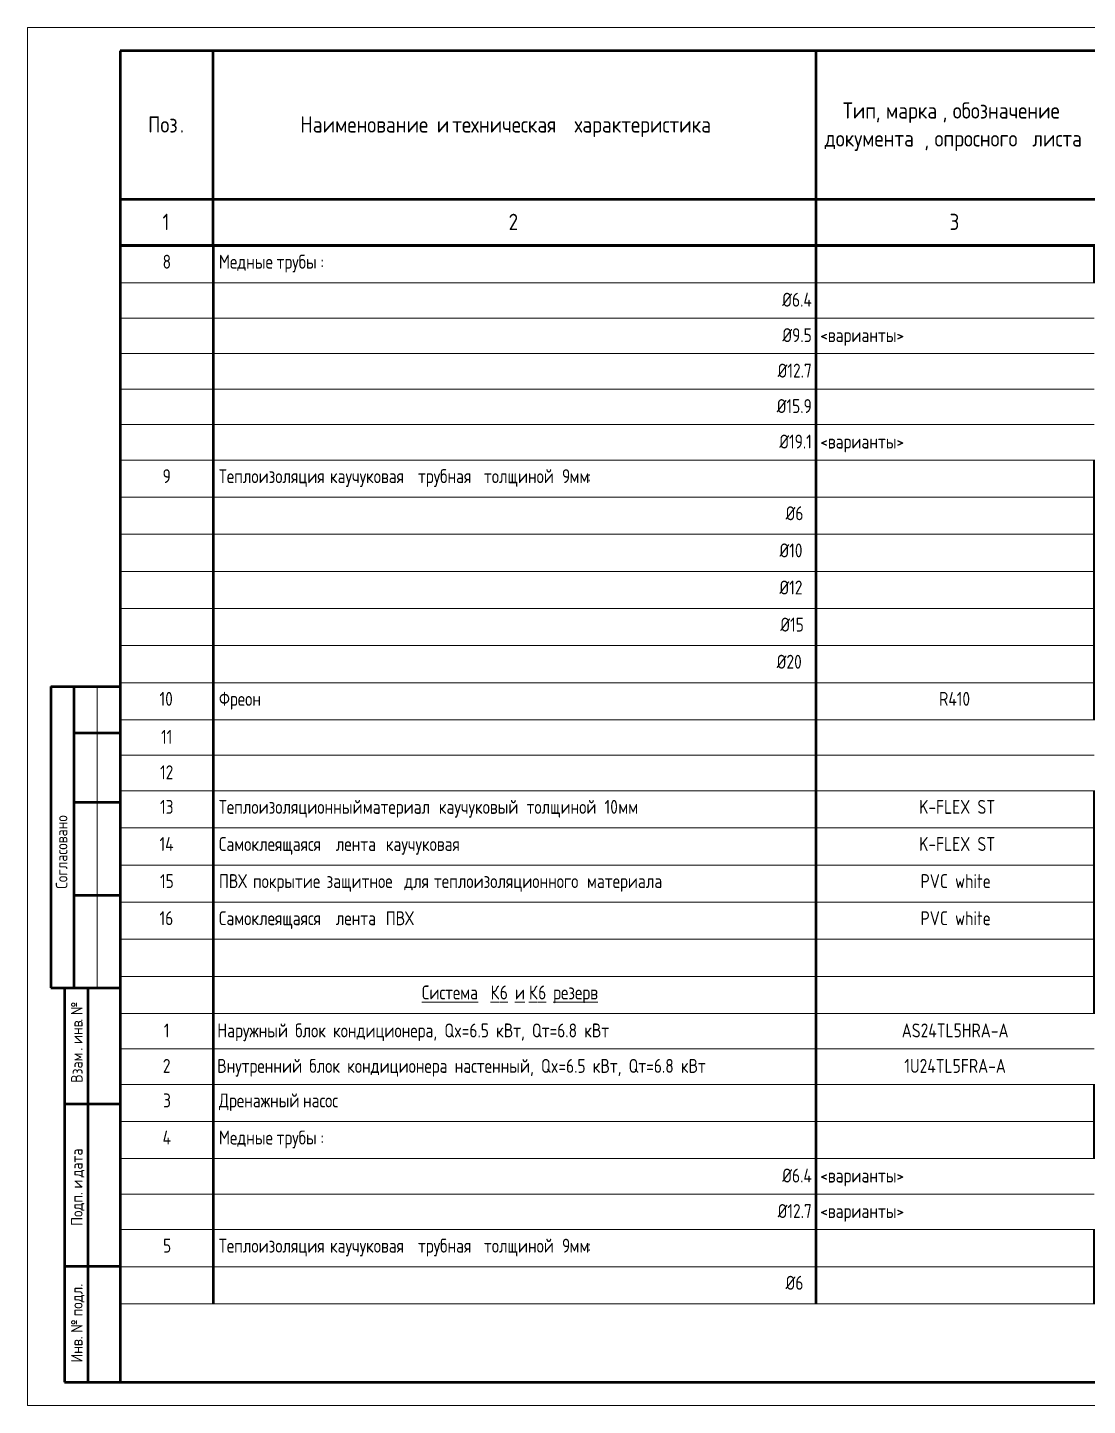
# Model space of a CAD drawing. Header units: millimetres. Extents: x -420 to 2940, y 0 to 297.
# Drawn here: x 1260 to 1488.5, y 0 to 297 of the extents above; entities that cross this region are included whole.
import ezdxf

# ---------------------------------------------------------------- set-up
doc = ezdxf.new("R2010")
doc.units = ezdxf.units.MM
for name, color, linetype, lineweight in [('Аннотация', 7, 'Continuous', 50), ('Графика', 7, 'Continuous', 20), ('Линии', 7, 'Continuous', 20), ('Основная надпись', 7, 'Continuous', 30)]:
    doc.layers.add(name, color=color, linetype=linetype, lineweight=lineweight)
doc.styles.add('$4$GOST 2.304 type A', font='GOST2304A.ttf', dxfattribs={"height": 3})
doc.styles.add('$4$GOST 2.304 type A_B', font='', dxfattribs={"height": 3})
doc.styles.add('$4$GOST Common', font='GOST_Common.ttf', dxfattribs={"width": 0.9, "height": 3.5})
doc.styles.add('$4$GOST Common_1', font='GOST_Common.ttf', dxfattribs={"width": 0.9, "height": 2.5})
doc.styles.get('$4$GOST 2.304 type A_B').set_extended_font_data('GOST 2.304 type A', bold=True)

# ---------------------------------------------------------------- blocks, each defined once
blk = doc.blocks.new('$0$ADSK_ОсновнаяНадпись1 - Форма 6-3285531-5')
at = {"layer": 'Аннотация'}
for p, q in [((-572, 101.5), (-572, 143.5)), ((-442, 143.5), (-442, 101.5)), ((-592, 111.5), (-197, 111.5)), ((-592, 101.5), (-197, 101.5))]:
    blk.add_line(p, q, dxfattribs=at)
at = {"layer": 'Основная надпись', "lineweight": 20}
for p, q in [((-612, 148.5), (-192, 148.5)), ((-612, 148.5), (-612, -148.5)), ((-597, 6.5), (-597, -58.5)), ((-192, -148.5), (-612, -148.5))]:
    blk.add_line(p, q, dxfattribs=at)
at = {"layer": 'Основная надпись', "lineweight": 50}
for p, q in [((-197, 143.5), (-592, 143.5)), ((-592, 143.5), (-592, -143.5)), ((-197, 101.5), (-592, 101.5)), ((-607, 6.5), (-607, -58.5)), ((-607, 6.5), (-592, 6.5)), ((-602, 6.5), (-602, -58.5)), ((-602, -3.5), (-592, -3.5)), ((-602, -18.5), (-592, -18.5)), ((-602, -38.5), (-592, -38.5)), ((-607, -58.5), (-592, -58.5)), ((-604, -58.5), (-604, -143.5)), ((-604, -58.5), (-592, -58.5)), ((-599, -58.5), (-599, -143.5)), ((-604, -83.5), (-592, -83.5)), ((-604, -118.5), (-592, -118.5)), ((-604, -143.5), (-592, -143.5)), ((-592, -143.5), (-197, -143.5))]:
    blk.add_line(p, q, dxfattribs=at)
at = {"layer": 'Основная надпись', "lineweight": 9, "char_height": 3.5, "attachment_point": 1, "style": '$4$GOST Common'}
for s, insert, width in [('Тип', (-436.21, 132.37), 8.5861), ('марка', (-426.92, 132.37), 14.7911), ('обозначение', (-412.51, 132.37), 30.2316), ('\\fGOST Common|b0|i0|c204|p34|;\\W.9; ', (-387.57, 132.37), 1.2987), ('Поз', (-586.01, 129.36), 8.2975), ('Наименование', (-553.17, 129.36), 34.3443), ('\\fGOST Common|b0|i0|c204|p34|;\\W.9; ', (-524.83, 129.36), 1.2987), ('\\fGOST Common|b0|i0|c204|p34|;\\W.9;и', (-523.76, 129.36), 2.7418), ('\\fGOST Common|b0|i0|c204|p34|;\\W.9; ', (-521.5, 129.36), 1.2987), ('техническая', (-520.43, 129.36), 30.6645), ('\\fGOST Common|b0|i0|c204|p34|;\\W.9; ', (-495.13, 129.36), 1.2987), ('характеристика', (-494.05, 129.36), 40.3329), (', ', (-429.12, 132.37), 2.6696), (', ', (-414.72, 132.37), 2.6696), ('\\fGOST Common|b0|i0|c204|p34|;\\W.9;.', (-579.16, 129.36), 1.1544), ('документа', (-440.13, 126.35), 26.0468), ('опросного', (-416.44, 126.35), 24.243), ('\\fGOST Common|b0|i0|c204|p34|;\\W.9; ', (-396.44, 126.35), 1.2987), ('листа', (-395.37, 126.35), 14.2139), (', ', (-418.64, 126.35), 2.6696), ('\\fGOST Common|b0|i0|c204|p34|;\\W.9;1', (-582.91, 108.36), 1.8759), ('\\fGOST Common|b0|i0|c204|p34|;\\W.9;2', (-508.27, 108.36), 2.7418), ('\\fGOST Common|b0|i0|c204|p34|;\\W.9;3', (-413.21, 108.36), 2.6696)]:
    blk.add_mtext(s, dxfattribs=dict(at, insert=insert, width=width))
at = {"layer": 'Основная надпись', "lineweight": 9, "char_height": 2.5, "attachment_point": 1, "rotation": 90, "style": '$4$GOST Common_1'}
for s, insert, width in [('Согласовано', (-605.91, -37.14), 21.5734), ('\\fGOST Common|b0|i0|c204|p34|;\\W.9;№', (-602.63, -64.35), 3.319), ('инв', (-602.63, -70.6), 5.8443), ('. ', (-602.63, -65.78), 1.7316), ('Взам', (-602.63, -78.94), 8.3696), ('. ', (-602.63, -72.03), 1.7316), ('дата', (-602.63, -99.36), 8.7304), ('\\fGOST Common|b0|i0|c204|p34|;\\W.9; ', (-602.63, -100.13), 0.938), ('\\fGOST Common|b0|i0|c204|p34|;\\W.9;и', (-602.63, -101.74), 1.9481), ('Подп', (-602.63, -109.78), 8.0089), ('. ', (-602.63, -103.17), 1.7316), ('подл', (-602.63, -129.31), 7.7924), ('\\fGOST Common|b0|i0|c204|p34|;\\W.9;.', (-602.63, -122.88), 0.7937), ('\\fGOST Common|b0|i0|c204|p34|;\\W.9;№', (-602.63, -132.82), 3.319), ('\\fGOST Common|b0|i0|c204|p34|;\\W.9; ', (-602.63, -130.08), 0.938), ('Инв', (-602.63, -139.25), 6.0608), ('. ', (-602.63, -134.25), 1.7316)]:
    blk.add_mtext(s, dxfattribs=dict(at, insert=insert, width=width))
blk = doc.blocks.new('$0$РОВЕН_Пусая строка для спецификации1 - Пустая строка для СО-3209609-5')
at = {"layer": 'Аннотация'}
for p, q in [((0, 0), (0, -8)), ((20, 0), (20, -8)), ((150, 0), (150, -8)), ((210, 0), (210, -8)), ((245, 0), (245, -8)), ((290, 0), (290, -8)), ((310, 0), (310, -8)), ((330, 0), (330, -8)), ((355, 0), (355, -8)), ((395, 0), (395, -8))]:
    blk.add_line(p, q, dxfattribs=at)
at = {"layer": 'Аннотация', "lineweight": 20}
for p, q in [((0, 0), (395, 0)), ((395, -8), (0, -8))]:
    blk.add_line(p, q, dxfattribs=at)
blk = doc.blocks.new('$0$РОВЕН_Пусая строка для спецификации1 - Пустая строка для СО-3213493-5')
at = {"layer": 'Аннотация'}
for p, q in [((0, 0), (0, -8)), ((20, 0), (20, -8)), ((150, 0), (150, -8)), ((210, 0), (210, -8)), ((245, 0), (245, -8)), ((290, 0), (290, -8)), ((310, 0), (310, -8)), ((330, 0), (330, -8)), ((355, 0), (355, -8)), ((395, 0), (395, -8))]:
    blk.add_line(p, q, dxfattribs=at)
at = {"layer": 'Аннотация', "lineweight": 20}
for p, q in [((0, 0), (395, 0)), ((395, -8), (0, -8))]:
    blk.add_line(p, q, dxfattribs=at)
blk = doc.blocks.new('$0$РОВЕН_Пусая строка для спецификации1 - Пустая строка для СО-3213492-5')
at = {"layer": 'Аннотация'}
for p, q in [((0, 0), (0, -8)), ((20, 0), (20, -8)), ((150, 0), (150, -8)), ((210, 0), (210, -8)), ((245, 0), (245, -8)), ((290, 0), (290, -8)), ((310, 0), (310, -8)), ((330, 0), (330, -8)), ((355, 0), (355, -8)), ((395, 0), (395, -8))]:
    blk.add_line(p, q, dxfattribs=at)
at = {"layer": 'Аннотация', "lineweight": 20}
for p, q in [((0, 0), (395, 0)), ((395, -8), (0, -8))]:
    blk.add_line(p, q, dxfattribs=at)

msp = doc.modelspace()

# ---------------------------------------------------------------- linework, layer by layer
at = {"layer": 'Линии'}
for p, q in [((1300, 242), (1280, 242)), ((1430, 242), (1300, 242)), ((1490, 242), (1430, 242)), ((1300, 234.35), (1280, 234.35)), ((1430, 234.35), (1300, 234.35)), ((1490, 234.35), (1430, 234.35)), ((1300, 226.71), (1280, 226.71)), ((1430, 226.71), (1300, 226.71)), ((1490, 226.71), (1430, 226.71)), ((1300, 219.06), (1280, 219.06)), ((1430, 219.06), (1300, 219.06)), ((1490, 219.06), (1430, 219.06)), ((1300, 211.41), (1280, 211.41)), ((1430, 211.41), (1300, 211.41)), ((1490, 211.41), (1430, 211.41)), ((1300, 203.77), (1280, 203.77)), ((1430, 203.77), (1300, 203.77)), ((1490, 203.77), (1430, 203.77)), ((1300, 147.77), (1280, 147.77)), ((1430, 147.77), (1300, 147.77)), ((1490, 147.77), (1430, 147.77)), ((1300, 140.13), (1280, 140.13)), ((1300, 140.13), (1280, 140.13)), ((1430, 140.13), (1300, 140.13)), ((1430, 140.13), (1300, 140.13)), ((1490, 140.13), (1430, 140.13)), ((1490, 140.13), (1430, 140.13)), ((1300, 132.48), (1280, 132.48)), ((1430, 132.48), (1300, 132.48)), ((1490, 132.48), (1430, 132.48)), ((1300, 84.48), (1280, 84.48)), ((1430, 84.48), (1300, 84.48)), ((1490, 84.48), (1430, 84.48)), ((1300, 76.84), (1280, 76.84)), ((1430, 76.84), (1300, 76.84)), ((1490, 76.84), (1430, 76.84)), ((1300, 69.2), (1280, 69.2)), ((1430, 69.2), (1300, 69.2)), ((1490, 69.2), (1430, 69.2)), ((1300, 53.2), (1280, 53.2)), ((1430, 53.2), (1300, 53.2)), ((1490, 53.2), (1430, 53.2)), ((1300, 45.56), (1280, 45.56)), ((1430, 45.56), (1300, 45.56)), ((1490, 45.56), (1430, 45.56)), ((1300, 37.91), (1280, 37.91)), ((1430, 37.91), (1300, 37.91)), ((1490, 37.91), (1430, 37.91))]:
    msp.add_line(p, q, dxfattribs=at)
at = {"layer": 'Линии', "lineweight": 50}
for p, q in [((1300, 242), (1300, 234.35)), ((1430, 242), (1430, 234.35)), ((1300, 234.35), (1300, 226.71)), ((1430, 234.35), (1430, 226.71)), ((1300, 226.71), (1300, 219.06)), ((1430, 226.71), (1430, 219.06)), ((1300, 219.06), (1300, 211.41)), ((1430, 219.06), (1430, 211.41)), ((1300, 211.41), (1300, 203.77)), ((1430, 211.41), (1430, 203.77)), ((1300, 147.77), (1300, 140.13)), ((1430, 147.77), (1430, 140.13)), ((1300, 140.13), (1300, 132.48)), ((1430, 140.13), (1430, 132.48)), ((1300, 84.48), (1300, 76.84)), ((1430, 84.48), (1430, 76.84)), ((1300, 76.84), (1300, 69.2)), ((1430, 76.84), (1430, 69.2)), ((1300, 53.2), (1300, 45.56)), ((1430, 53.2), (1430, 45.56)), ((1300, 45.56), (1300, 37.91)), ((1430, 45.56), (1430, 37.91))]:
    msp.add_line(p, q, dxfattribs=at)

# ---------------------------------------------------------------- block references
at = {"layer": 'Аннотация', "lineweight": 20}
for name, p in [('$0$РОВЕН_Пусая строка для спецификации1 - Пустая строка для СО-3209609-5', (1280, 250)), ('$0$РОВЕН_Пусая строка для спецификации1 - Пустая строка для СО-3209609-5', (1280, 203.77)), ('$0$РОВЕН_Пусая строка для спецификации1 - Пустая строка для СО-3213493-5', (1280, 195.77)), ('$0$РОВЕН_Пусая строка для спецификации1 - Пустая строка для СО-3213493-5', (1280, 187.77)), ('$0$РОВЕН_Пусая строка для спецификации1 - Пустая строка для СО-3213493-5', (1280, 179.77)), ('$0$РОВЕН_Пусая строка для спецификации1 - Пустая строка для СО-3213493-5', (1280, 171.77)), ('$0$РОВЕН_Пусая строка для спецификации1 - Пустая строка для СО-3213493-5', (1280, 163.77)), ('$0$РОВЕН_Пусая строка для спецификации1 - Пустая строка для СО-3209609-5', (1280, 155.77)), ('$0$РОВЕН_Пусая строка для спецификации1 - Пустая строка для СО-3209609-5', (1280, 132.48)), ('$0$РОВЕН_Пусая строка для спецификации1 - Пустая строка для СО-3209609-5', (1280, 124.48)), ('$0$РОВЕН_Пусая строка для спецификации1 - Пустая строка для СО-3209609-5', (1280, 116.48)), ('$0$РОВЕН_Пусая строка для спецификации1 - Пустая строка для СО-3209609-5', (1280, 108.48)), ('$0$РОВЕН_Пусая строка для спецификации1 - Пустая строка для СО-3213493-5', (1280, 100.48)), ('$0$РОВЕН_Пусая строка для спецификации1 - Пустая строка для СО-3213492-5', (1280, 92.48)), ('$0$РОВЕН_Пусая строка для спецификации1 - Пустая строка для СО-3209609-5', (1280, 69.2)), ('$0$РОВЕН_Пусая строка для спецификации1 - Пустая строка для СО-3209609-5', (1280, 61.2)), ('$0$РОВЕН_Пусая строка для спецификации1 - Пустая строка для СО-3209609-5', (1280, 37.91)), ('$0$РОВЕН_Пусая строка для спецификации1 - Пустая строка для СО-3213493-5', (1280, 29.91))]:
    msp.add_blockref(name, p, dxfattribs=at)
at = {"layer": 'Основная надпись', "lineweight": 9}
msp.add_blockref('$0$ADSK_ОсновнаяНадпись1 - Форма 6-3285531-5', (1872, 148.5), dxfattribs=at)

# ---------------------------------------------------------------- texts
at = {"layer": 'Аннотация', "lineweight": 9, "char_height": 3, "attachment_point": 1}
for s, insert, width, style in [('\\fGOST 2.304 type A|b0|i0|c204|p34|;8', (1289.12, 248.03), 2.3249, '$4$GOST 2.304 type A'), ('Медные', (1301.26, 248.03), 13.5485, '$4$GOST 2.304 type A'), ('трубы', (1313.69, 248.03), 11.4641, '$4$GOST 2.304 type A'), ('\\fGOST 2.304 type A|b0|i0|c204|p34|;:', (1323.15, 248.03), 0.8017, '$4$GOST 2.304 type A'), ('\\fGOST 2.304 type A|b0|i0|c204|p34|;9', (1289.12, 201.8), 2.3249, '$4$GOST 2.304 type A'), ('Теплоизоляция', (1301.26, 201.8), 27.4979, '$4$GOST 2.304 type A'), ('каучуковая', (1325.2, 201.8), 21.4852, '$4$GOST 2.304 type A'), ('трубная', (1344.19, 201.8), 15.7131, '$4$GOST 2.304 type A'), ('толщиной', (1358.41, 201.8), 18.519, '$4$GOST 2.304 type A'), (' 9', (1373.69, 201.8), 3.8481, '$4$GOST 2.304 type A'), ('мм', (1376.86, 201.8), 4.6498, '$4$GOST 2.304 type A'), ('\\fGOST 2.304 type A|b0|i0|c204|p34|;:', (1380.7, 201.8), 0.8017, '$4$GOST 2.304 type A'), ('Ø6', (1423.45, 193.8), 5.211, '$4$GOST 2.304 type A'), ('Ø10', (1422.13, 185.8), 6.8143, '$4$GOST 2.304 type A'), ('Ø12', (1422.13, 177.8), 6.8143, '$4$GOST 2.304 type A'), ('Ø15', (1422.32, 169.8), 6.5738, '$4$GOST 2.304 type A'), ('Ø20', (1421.53, 161.8), 7.5359, '$4$GOST 2.304 type A'), ('10', (1288.46, 153.8), 3.9283, '$4$GOST 2.304 type A'), ('Фреон', (1301.26, 153.8), 11.7848, '$4$GOST 2.304 type A'), ('R410', (1456.54, 153.8), 8.5781, '$4$GOST 2.304 type A'), ('13', (1288.56, 130.52), 3.6878, '$4$GOST 2.304 type A'), ('Теплоизоляционный', (1301.26, 130.52), 36.0759, '$4$GOST 2.304 type A'), ('материал', (1332.28, 130.52), 18.3586, '$4$GOST 2.304 type A'), ('каучуковый', (1348.68, 130.52), 21.4051, '$4$GOST 2.304 type A'), ('толщиной', (1367.6, 130.52), 18.519, '$4$GOST 2.304 type A'), (' 10', (1382.88, 130.52), 5.4515, '$4$GOST 2.304 type A'), ('мм', (1387.38, 130.52), 4.6498, '$4$GOST 2.304 type A'), ('K-FLEX ST', (1452.24, 130.52), 19, '$4$GOST 2.304 type A'), ('14', (1288.46, 122.52), 3.9283, '$4$GOST 2.304 type A'), ('Самоклеящаяся', (1301.26, 122.52), 29.0211, '$4$GOST 2.304 type A'), ('K-FLEX ST', (1452.24, 122.52), 19, '$4$GOST 2.304 type A'), ('лента', (1326.46, 122.52), 11.5443, '$4$GOST 2.304 type A'), ('каучуковая', (1337.24, 122.52), 21.4852, '$4$GOST 2.304 type A'), ('15', (1288.56, 114.52), 3.6878, '$4$GOST 2.304 type A'), ('ПВХ', (1301.26, 114.52), 7.3755, '$4$GOST 2.304 type A'), ('покрытие', (1308.6, 114.52), 17.7173, '$4$GOST 2.304 type A'), ('защитное', (1324.47, 114.52), 18.7595, '$4$GOST 2.304 type A'), ('для', (1341.21, 114.52), 6.2532, '$4$GOST 2.304 type A'), ('теплоизоляционного', (1347.63, 114.52), 38.481, '$4$GOST 2.304 type A'), ('материала', (1380.63, 114.52), 20.7637, '$4$GOST 2.304 type A'), ('PVC white', (1452.54, 114.52), 18.2785, '$4$GOST 2.304 type A'), ('16', (1288.46, 106.52), 3.9283, '$4$GOST 2.304 type A'), ('Самоклеящаяся', (1301.26, 106.52), 29.0211, '$4$GOST 2.304 type A'), ('лента', (1326.46, 106.52), 11.5443, '$4$GOST 2.304 type A'), ('ПВХ', (1337.24, 106.52), 7.3755, '$4$GOST 2.304 type A'), ('PVC white', (1452.54, 106.52), 18.2785, '$4$GOST 2.304 type A'), ('\\LСистема', (1345.02, 90.52), 16.4346, '$4$GOST 2.304 type A_B'), ('\\L\\fGOST 2.304 type A|b1|i0|c204|p34|;\\LК', (1359.84, 90.52), 2.4051, '$4$GOST 2.304 type A_B'), ('\\L6 ', (1361.82, 90.52), 3.9283, '$4$GOST 2.304 type A_B'), ('\\L\\fGOST 2.304 type A|b1|i0|c204|p34|;\\Lи', (1365.07, 90.52), 2.1646, '$4$GOST 2.304 type A_B'), ('\\L\\fGOST 2.304 type A|b1|i0|c204|p34|;\\LК', (1368.11, 90.52), 2.4051, '$4$GOST 2.304 type A_B'), ('\\L6 ', (1370.09, 90.52), 3.9283, '$4$GOST 2.304 type A_B'), ('\\Lрезерв', (1373.33, 90.52), 12.827, '$4$GOST 2.304 type A_B'), ('\\fGOST 2.304 type A|b0|i0|c204|p34|;3', (1289.22, 67.24), 2.0844, '$4$GOST 2.304 type A'), ('Дренажный', (1301.26, 67.24), 20.443, '$4$GOST 2.304 type A'), ('насос', (1319.38, 67.24), 10.7426, '$4$GOST 2.304 type A'), ('\\fGOST 2.304 type A|b0|i0|c204|p34|;4', (1289.12, 59.24), 2.3249, '$4$GOST 2.304 type A'), ('Медные', (1301.26, 59.24), 13.5485, '$4$GOST 2.304 type A'), ('трубы', (1313.69, 59.24), 11.4641, '$4$GOST 2.304 type A'), ('\\fGOST 2.304 type A|b0|i0|c204|p34|;:', (1323.15, 59.24), 0.8017, '$4$GOST 2.304 type A'), ('\\fGOST 2.304 type A|b0|i0|c204|p34|;5', (1289.22, 35.94), 2.0844, '$4$GOST 2.304 type A'), ('Теплоизоляция', (1301.26, 35.94), 27.4979, '$4$GOST 2.304 type A'), ('трубная', (1344.19, 35.94), 15.7131, '$4$GOST 2.304 type A'), ('толщиной', (1358.41, 35.94), 18.519, '$4$GOST 2.304 type A'), (' 9', (1373.69, 35.94), 3.8481, '$4$GOST 2.304 type A'), ('каучуковая', (1325.2, 35.94), 21.4852, '$4$GOST 2.304 type A'), ('мм', (1376.86, 35.94), 4.6498, '$4$GOST 2.304 type A'), ('\\fGOST 2.304 type A|b0|i0|c204|p34|;:', (1380.7, 35.94), 0.8017, '$4$GOST 2.304 type A'), ('Ø6', (1423.45, 27.94), 5.211, '$4$GOST 2.304 type A')]:
    msp.add_mtext(s, dxfattribs=dict(at, insert=insert, width=width, style=style))
at = {"layer": 'Графика', "char_height": 3, "line_spacing_factor": 0.919238, "style": '$4$GOST 2.304 type A'}
for s, insert, width, attachment_point in [('Ø6.4', (1429.1, 239.84), 8.2267, 3), ('Ø9.5', (1429.1, 232.2), 7.9719, 3), ('<варианты>', (1430.9, 232.2), 22.0592, 1), ('Ø12.7', (1429.1, 224.55), 9.7555, 3), ('Ø15.9', (1429.1, 216.91), 9.5007, 3), ('Ø19.1', (1429.1, 209.26), 8.9911, 3), ('<варианты>', (1430.9, 209.26), 22.0592, 1), ('11', (1290, 145.62), 3.0577, 2), ('12', (1290, 137.97), 3.8221, 2), ('\\fGOST 2.304 type A|b0|i0|c204|p34|;1', (1290, 82.33), 1.5289, 2), ('Наружный блок кондиционера, Qx=6.5 кВт, Qт=6.8 кВт', (1300.9, 82.33), 100.1399, 1), ('AS24TL5HRA-A', (1460, 82.33), 27.0097, 2), ('\\fGOST 2.304 type A|b0|i0|c204|p34|;2', (1290, 74.69), 2.2933, 2), ('Внутренний блок кондиционера настенный, Qx=6.5 кВт, Qт=6.8 кВт', (1300.9, 74.69), 125.0748, 1), ('1U24TL5FRA-A', (1460, 74.69), 25.7357, 2), ('Ø6.4', (1429.1, 51.05), 8.2267, 3), ('<варианты>', (1430.9, 51.05), 22.0592, 1), ('Ø12.7', (1429.1, 43.4), 9.7555, 3), ('<варианты>', (1430.9, 43.4), 22.0592, 1)]:
    msp.add_mtext(s, dxfattribs=dict(at, insert=insert, width=width, attachment_point=attachment_point))

doc.saveas('drawing.dxf')
